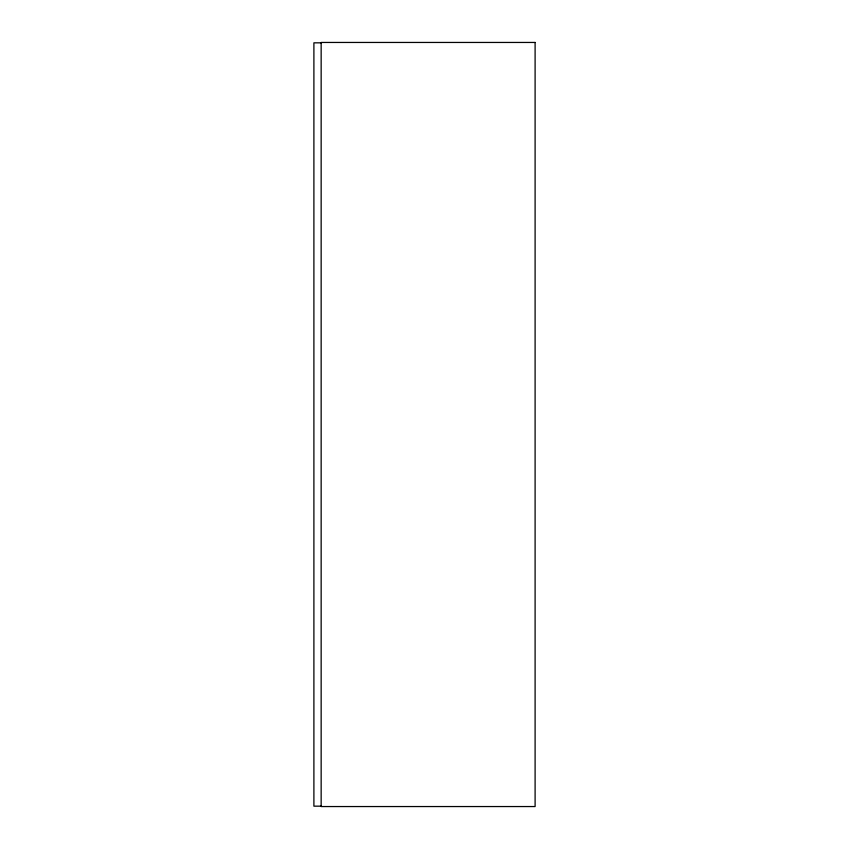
<?xml version="1.0" encoding="UTF-8"?>
<svg xmlns="http://www.w3.org/2000/svg" width="849" height="849" viewBox="0 0 849 849"><rect width="100%" height="100%" fill="white"/><g stroke="black" fill="none" stroke-linecap="round" stroke-linejoin="round"><path stroke-width="1.27" d="M321.155 42.832L313.897 42.832L313.897 806.168L321.155 806.168M535.103 42.45L321.155 42.45L321.155 806.55L535.103 806.55L535.103 42.45"/></g></svg>
